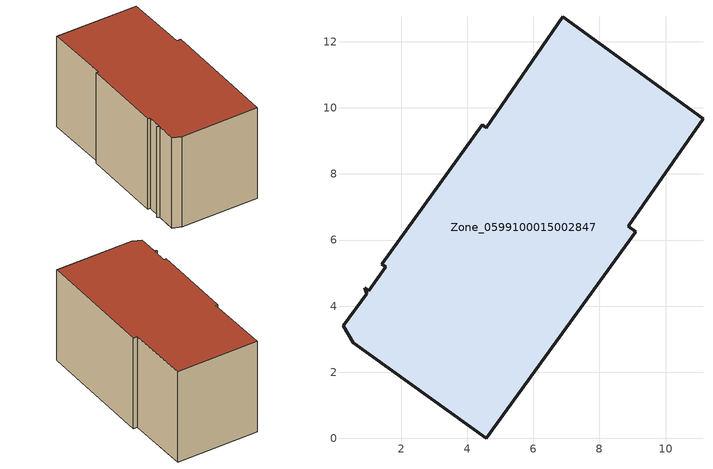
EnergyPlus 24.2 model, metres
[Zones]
Zone_0599100015002847
 floor ground (C_G): 4.58,0 0.56,2.9 0.26,3.4 0.96,4.38 0.9,4.55 1.02,4.47 1.54,5.19 1.42,5.27 4.46,9.49 4.58,9.4 6.88,12.76 11.13,9.67 8.87,6.41 9.09,6.25 z2.54
 wall outside (C_F): 8.87,6.41 11.13,9.67 6.88,12.76 4.58,9.4 4.46,9.49 1.42,5.27 1.54,5.19 1.02,4.47 0.9,4.55 0.96,4.38 0.26,3.4 0.56,2.9 4.58,0 9.09,6.25 8.87,6.41 z2.54:8.7
 roof outside (C_R): 0.56,2.9 4.58,0 9.09,6.25 8.87,6.41 11.13,9.67 6.88,12.76 4.58,9.4 4.46,9.49 1.42,5.27 1.54,5.19 1.02,4.47 0.9,4.55 0.96,4.38 0.26,3.4 z8.7
[BUILDING]
Pand.0599100015002847: North Axis=0; Terrain=City; Loads Convergence Tolerance Value=0.04; Temperature Convergence Tolerance Value=0.4; Solar Distribution=FullExterior; Maximum Number of Warmup Days=25; Minimum Number of Warmup Days=1
[Site:Location]
Rotterdam.The.Hague.AP_ZH_NLD Design_Conditions: Latitude=51.96; Longitude=4.45; Time Zone=1; Elevation=-4.5
[SITE:GROUNDTEMPERATURE:BUILDINGSURFACE]
18, 18, 18, 18, 18, 18, 18, 18, 18, 18, 18, 18
[MATERIAL] Thermal Absorptance=0.9; Solar Absorptance=0.7; Visible Absorptance=0.7
Name | Roughness | Thickness | Conductivity | Density | Specific Heat
G.TI.1946 | MediumSmooth | 0.15 | 1 | 540 | 1210
F.TI.1946 | Rough | 0.3 | 0.857143 | 1920 | 840
R.TI.1946 | MediumRough | 0.2 | 0.1 | 1500 | 1000
[CONSTRUCTION]
C_G: G.TI.1946
C_F: F.TI.1946
C_R: R.TI.1946
[ZONE]
Zone_0599100015002847: Type=1; Multiplier=1; Ceiling Height=Autocalculate; Volume=Autocalculate; Floor Area=autocalculate; Part of Total Floor Area=Yes
[ZONEINFILTRATION:DESIGNFLOWRATE]
Infil_Zone_0599100015002847: Zone or ZoneList or Space or SpaceList=Zone_0599100015002847; Schedule=AlwaysOn; Design Flow Rate Calculation Method=Flow/Area; Flow Rate per Floor Area=0.003; Constant Term Coefficient=1; Temperature Term Coefficient=0; Velocity Term Coefficient=0; Velocity Squared Term Coefficient=0
[HVACTEMPLATE:ZONE:IDEALLOADSAIRSYSTEM]
Zone_0599100015002847: Maximum Heating Supply Air Temperature=50; Minimum Cooling Supply Air Temperature=13; Maximum Heating Supply Air Humidity Ratio=0.0156; Minimum Cooling Supply Air Humidity Ratio=0.0077; Heating Limit=NoLimit; Cooling Limit=NoLimit; Dehumidification Control Type=ConstantSensibleHeatRatio; Cooling Sensible Heat Ratio=0.7; Dehumidification Setpoint=60; Humidification Control Type=None; Humidification Setpoint=30; Outdoor Air Method=None; Outdoor Air Flow Rate per Person=0.00944; Outdoor Air Flow Rate per Zone Floor Area=0; Outdoor Air Flow Rate per Zone=0; Demand Controlled Ventilation Type=None; Outdoor Air Economizer Type=NoEconomizer; Heat Recovery Type=None; Sensible Heat Recovery Effectiveness=0.7; Latent Heat Recovery Effectiveness=0.65
[ZONECONTROL:THERMOSTAT]
ThermostatControl_Zone_0599100015002847: Zone or ZoneList=Zone_0599100015002847; Control Type Schedule=DualSetpointControlType; Control 1=Thermostat_Zone_0599100015002847; Temperature Difference Between Cutout And Setpoint=0
[THERMOSTATSETPOINT:DUALSETPOINT]
Thermostat_Zone_0599100015002847: Heating Setpoint Temperature Schedule=HeatingSetpoint_Zone_0599100015002847; Cooling Setpoint Temperature Schedule=CoolingSetpoint_Zone_0599100015002847
[SCHEDULE:COMPACT]
HeatingSetpoint_Zone_0599100015002847: Through: 12/31, For: AllDays, Until: 24:00, 21
CoolingSetpoint_Zone_0599100015002847: Through: 12/31, For: AllDays, Until: 24:00, 24
DualSetpointControlType: Through: 12/31, For: AllDays, Until: 24:00, 4
AlwaysOn: Through: 12/31, For: AllDays, Until: 24:00, 1
